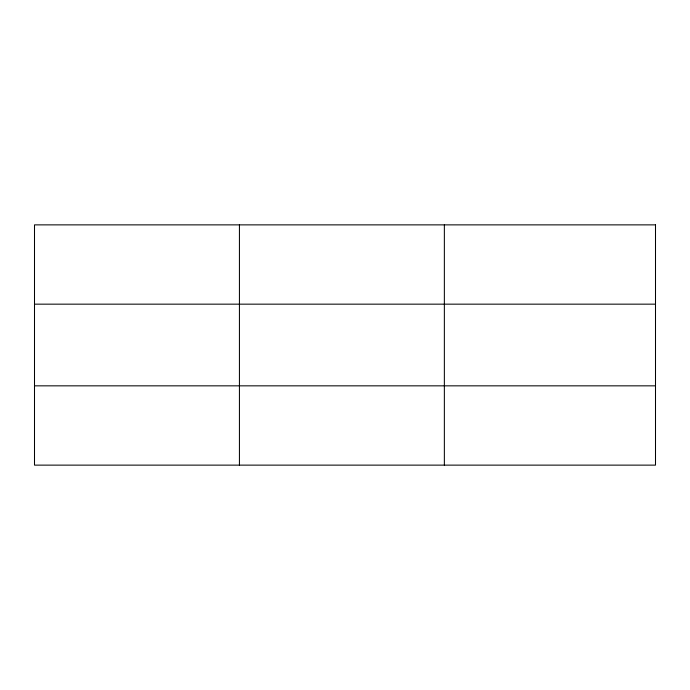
<?xml version="1.0" encoding="UTF-8"?>
<svg xmlns="http://www.w3.org/2000/svg" width="690" height="690" viewBox="0 0 690 690"><rect width="100%" height="100%" fill="white"/><g stroke="black" fill="none" stroke-linecap="round" stroke-linejoin="round"><path stroke-width="1.03" d="M239.43 224.871L239.43 465.129M444.36 224.871L444.36 465.129M34.5 304.161L655.5 304.161M34.5 385.839L655.5 385.839M655.5 224.871L34.5 224.871L34.5 465.129L655.5 465.129L655.5 224.871"/></g></svg>
